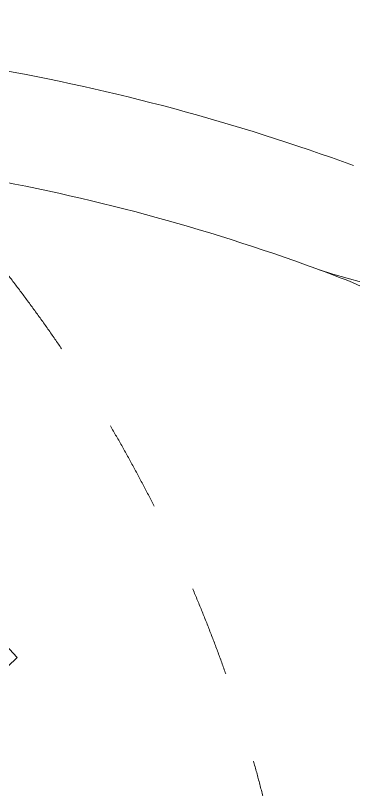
# Model space of a CAD drawing. Header units: millimetres. Extents: x -71377 to 516042, y -145869 to 441446.
# Drawn here: x 128001 to 133557, y 115846 to 128556 of the extents above; entities that cross this region are included whole.
import ezdxf

# ---------------------------------------------------------------- set-up
doc = ezdxf.new("R2010")
doc.units = ezdxf.units.MM
doc.header["$LTSCALE"] = 1000
doc.linetypes.add('_점선_M_', pattern=[3, 1.5, -1.5])
for name, color, linetype, lineweight in [('06', 6, 'Continuous', 5), ('09_HID', 9, '_점선_M_', 5), ('A_fnsh-4', 4, 'Continuous', 5), ('조경라인_dwg', 8, 'Continuous', 5)]:
    doc.layers.add(name, color=color, linetype=linetype, lineweight=lineweight)

# ---------------------------------------------------------------- blocks, each defined once
blk = doc.blocks.new('조경라인_dwg-6847807-지반층 배치도')
at = {"layer": '06'}
for centre, radius, start, end in [((135953, 133198), 9300, 251.3702, 346.7644), ((121583, 93416), 34800, 69.8742, 80.0768), ((121583, 93416), 33000, 69.8742, 80.0768), ((121583, 93416), 33000, 68.8473, 69.8742), ((132409, 121394), 3000, 351.156, 68.8473)]:
    blk.add_arc(centre, radius, start, end, dxfattribs=at)
at = {"layer": '09_HID'}
for centre, radius, start, end in [((129793, 128079), 4270, 107.4752, 182.3289), ((109416, 109954), 23378, 12.1094, 43.399)]:
    blk.add_arc(centre, radius, start, end, dxfattribs=at)

msp = doc.modelspace()

# ---------------------------------------------------------------- linework, layer by layer
at = {"layer": 'A_fnsh-4'}
for p, q in [((128031.6, 118011.3), (126019.7, 120168.8)), ((126203.2, 116306.3), (128031.6, 118011.3))]:
    msp.add_line(p, q, dxfattribs=at)

# ---------------------------------------------------------------- block references
at = {"layer": '조경라인_dwg', "rotation": 8.537736462515947e-07}
msp.add_blockref('조경라인_dwg-6847807-지반층 배치도', (0, 0), dxfattribs=at)

doc.saveas('drawing.dxf')
